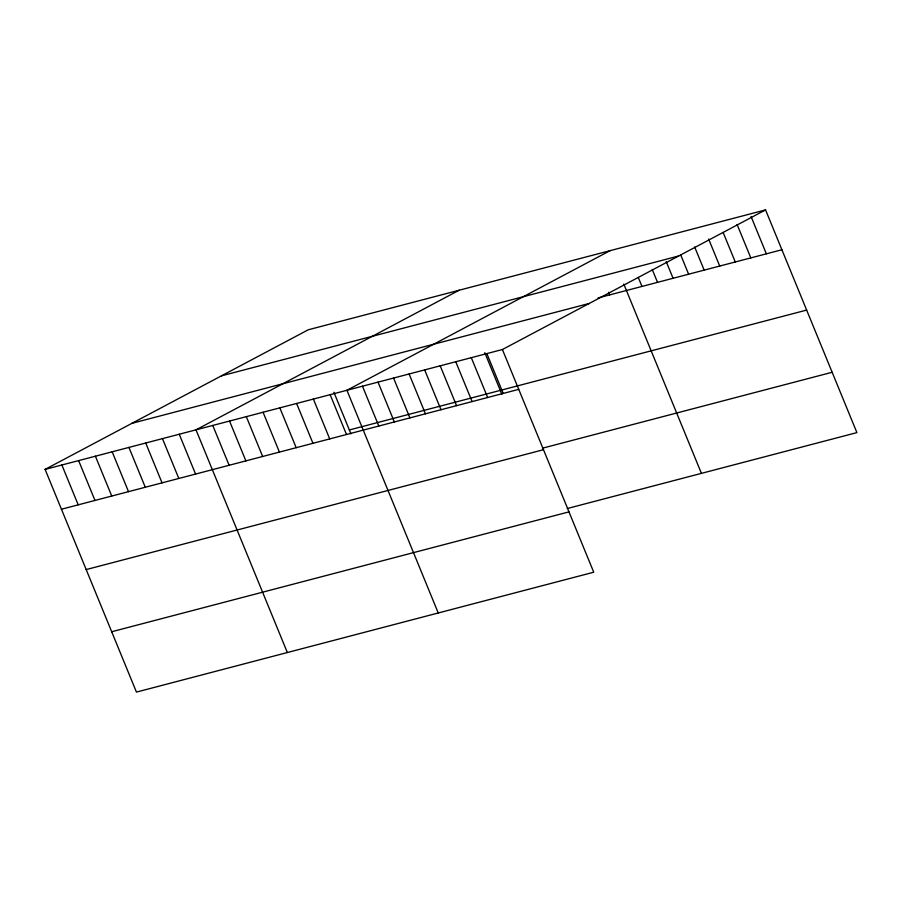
<?xml version="1.0" encoding="UTF-8"?>
<svg xmlns="http://www.w3.org/2000/svg" width="902" height="902" viewBox="0 0 902 902"><rect width="100%" height="100%" fill="white"/><g stroke="black" fill="none" stroke-linecap="round" stroke-linejoin="round"><path stroke-width="1.35" d="M45.1 469.39L502.403 349.525L593.73 572.218L136.439 692.093L45.1 469.39L308.27 329.782L765.561 209.907L856.9 432.61L567.279 508.525M459.174 290.23L196.005 429.837L287.343 652.529M610.09 250.666L346.92 390.273L438.248 612.977M502.403 349.525L765.561 209.907M221.418 375.852L678.721 255.976M598.049 297.942L781.91 249.753M131.94 423.32L589.243 303.444M349.356 429.961L806.659 310.085M61.437 509.235L518.74 389.36M542.53 448.181L832.151 372.267M86.186 569.579L543.489 449.703M111.69 631.75L568.982 511.874M751.073 216.559L766.362 253.823M737.103 224.485L750.814 257.904M723.133 232.423L735.265 261.975M708.645 239.064L719.717 266.045M694.675 246.99L704.169 270.126M680.706 254.928L688.621 274.197M666.217 261.569L673.072 278.278M652.247 269.506L657.524 282.349M638.278 277.433L641.976 286.43M623.789 284.074L701.418 473.358M608.602 292.327L609.651 294.898M486.854 353.595L503.192 393.43M484.791 352.693L501.862 394.287M471.306 357.677L487.644 397.511M455.758 361.747L472.096 401.582M440.21 365.829L456.547 405.663M424.662 369.899L440.999 409.733M409.113 373.98L425.451 413.815M393.565 378.051L409.903 417.885M378.017 382.121L394.354 421.967M362.469 386.203L378.806 426.037M333.887 392.246L350.946 433.851M330.143 394.67L346.492 434.516M313.377 399.067L329.715 438.902M296.611 403.465L312.949 443.299M279.845 407.862L296.183 447.696M263.08 412.259L279.417 452.094M246.314 416.645L262.651 456.491M229.548 421.042L245.885 460.888M212.771 425.44L229.119 465.274M179.239 434.234L195.576 474.069M162.473 438.631L178.81 478.466M145.707 443.017L162.044 482.863M128.941 447.415L145.278 487.26M112.175 451.812L128.512 491.646M95.398 456.209L111.747 496.044M78.632 460.606L94.969 500.441M61.866 465.004L78.203 504.838"/></g></svg>
